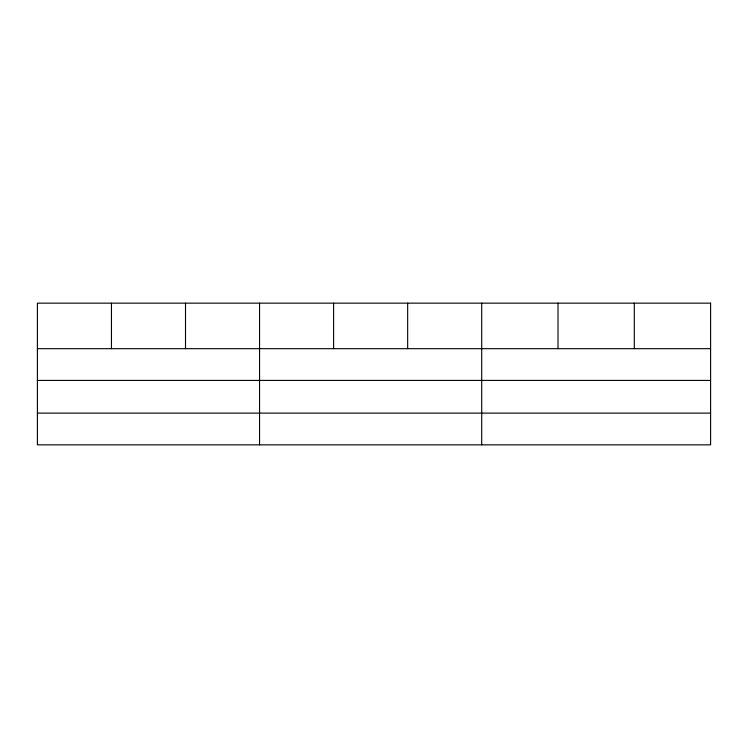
<?xml version="1.0" encoding="UTF-8"?>
<svg xmlns="http://www.w3.org/2000/svg" width="748" height="748" viewBox="0 0 748 748"><rect width="100%" height="100%" fill="white"/><g stroke="black" fill="none" stroke-linecap="round" stroke-linejoin="round"><path stroke-width="1.12" d="M37.4 348.68L710.6 348.68M37.4 380.414L710.6 380.414M37.4 413.111L710.6 413.111M634.304 303.155L634.304 348.68M558.008 303.155L558.008 348.68M481.712 303.155L481.712 444.845M407.66 303.155L407.66 348.68M333.608 303.155L333.608 348.68M259.556 303.155L259.556 444.845M185.504 303.155L185.504 348.68M111.452 303.155L111.452 348.68M710.6 303.155L37.4 303.155L37.4 444.845L710.6 444.845L710.6 303.155"/></g></svg>
